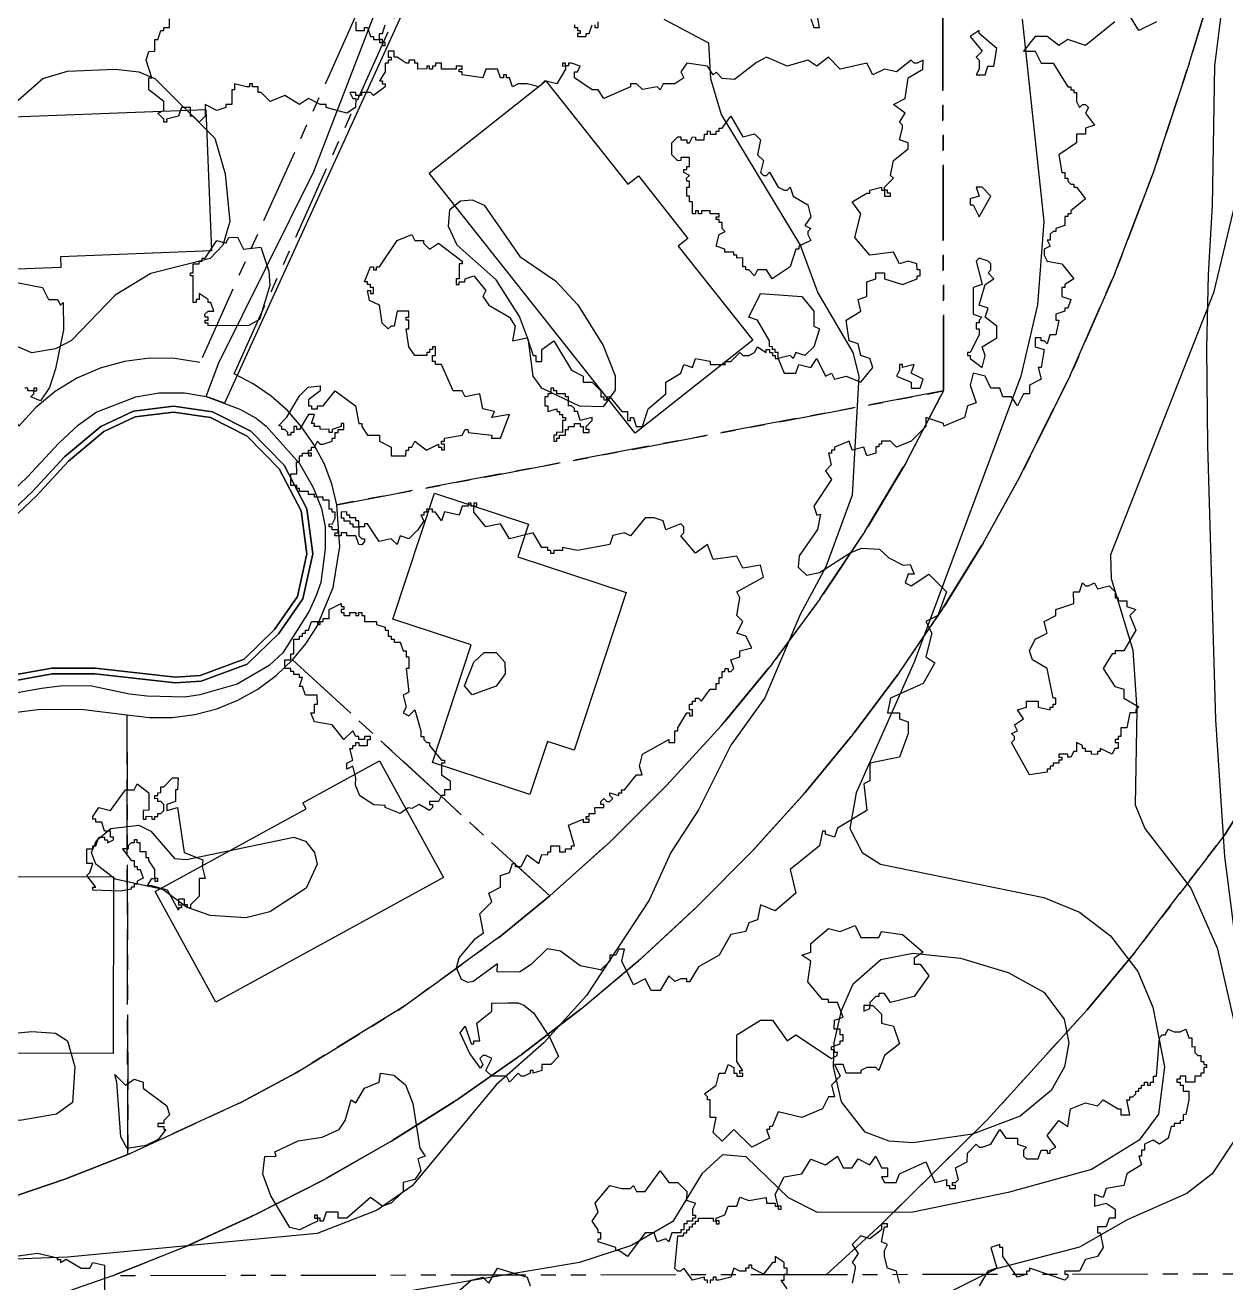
# Model space of a CAD drawing. Header units: metres. Extents: x -550 to 550, y -500 to 950.
# Drawn here: x -361.6 to -260, y -416 to -309.5 of the extents above; entities that cross this region are included whole.
import ezdxf

# ---------------------------------------------------------------- set-up
doc = ezdxf.new("R2010")
doc.units = ezdxf.units.M
doc.header["$LTSCALE"] = 2
doc.linetypes.add('PHANTOM', pattern=[6.35, 3.175, -0.635, 0.635, -0.635, 0.635, -0.635])
for name, color, linetype in [('SITE-BLDG-EXIST', 7, 'CONTINUOUS'), ('SITE-PATH', 84, 'CONTINUOUS'), ('SITE-PROPERTY', 7, 'PHANTOM'), ('SITE-ROAD-CURB', 7, 'CONTINUOUS'), ('SITE-ROAD-PAVED', 7, 'CONTINUOUS'), ('SITE-TREE-CANOPY', 94, 'CONTINUOUS'), ('TOPO-CONTOUR-MAJOR', 8, 'CONTINUOUS'), ('TOPO-CONTOUR-MINOR', 9, 'CONTINUOUS')]:
    doc.layers.add(name, color=color, linetype=linetype)

msp = doc.modelspace()

# ---------------------------------------------------------------- linework, layer by layer
at = {"layer": 'SITE-BLDG-EXIST'}
for points in [[(-310, -344.06), (-327.44, -322.06), (-317.57, -314.23), (-310.63, -322.99), (-309.74, -322.28), (-305.55, -327.58), (-306.37, -328.23), (-300.06, -336.18)], [(-345.87, -328.64), (-358.64, -329.13), (-358.61, -330.03), (-366.85, -330.36), (-366.89, -329.39), (-366.69, -329.38), (-367.15, -317.47), (-346.33, -316.67)], [(-319.95, -354.53), (-310.77, -357.55), (-315.16, -370.9), (-317.44, -370.15), (-318.92, -374.65), (-327.16, -371.94), (-323.88, -361.97), (-330.51, -359.79), (-327, -349.13), (-319.04, -351.75)], [(-350.62, -382.86), (-337.84, -375.86), (-338.13, -375.34), (-331.65, -371.8), (-326.24, -381.67), (-345.5, -392.21)], [(-370.96, -387.98), (-373.49, -387.98), (-373.49, -379.24), (-363.79, -379.25), (-363.8, -381.58), (-354.15, -381.6), (-354.17, -396.55), (-365.78, -396.53), (-365.75, -400.88), (-371.07, -400.75)]]:
    msp.add_lwpolyline(points, close=True, dxfattribs=at)
at = {"layer": 'SITE-PATH'}
for points in [[(-296.2, -252.26), (-312.33, -278.76), (-320.49, -291.73), (-326.28, -301.68), (-329.82, -308.73), (-344.77, -341.53), (-346.32, -340.97), (-345.27, -338.15), (-337.2, -321.92), (-332.11, -308.73), (-328.69, -301.36), (-322.78, -290.74), (-318.57, -283.67), (-298.58, -251.92)], [(-259.26, -386.49), (-260.1, -379.88), (-260.88, -368.31), (-261.55, -345.11), (-261.64, -336.9), (-261.48, -330.62), (-261.15, -324.78), (-260.96, -312.97), (-259.7, -302.78)]]:
    msp.add_lwpolyline(points, dxfattribs=at)
at = {"layer": 'SITE-PROPERTY'}
for points in [[(-257.33, -293.48), (-263.13, -312.76), (-266.07, -321.73), (-269.42, -330.55), (-273.2, -339.19), (-277.39, -347.64), (-280.56, -353.37), (-284, -358.94), (-287.68, -364.34), (-291.6, -369.57), (-295.76, -374.63), (-300.14, -379.48), (-304.75, -384.12), (-309.55, -388.57), (-314.57, -392.79), (-319.76, -396.76), (-325.13, -400.51), (-330.67, -404), (-336.36, -407.25), (-342.19, -410.22), (-348.15, -412.94), (-354.23, -415.37), (-359.82, -417.33)], [(-254, -368.32), (-260.08, -378), (-267.74, -388.01), (-271.77, -392.86), (-280.23, -402.19), (-289.2, -411.04), (-293.86, -415.29), (-354.23, -415.37), (-348.15, -412.94), (-342.19, -410.22), (-336.36, -407.25), (-330.67, -404), (-325.13, -400.51), (-319.76, -396.76), (-314.57, -392.79), (-309.55, -388.57), (-304.75, -384.12), (-300.14, -379.48), (-295.76, -374.63), (-291.6, -369.57), (-287.68, -364.34), (-284, -358.94), (-280.56, -353.37), (-277.39, -347.64), (-273.2, -339.19), (-269.42, -330.55), (-266.07, -321.73), (-263.13, -312.76), (-257.33, -293.48)], [(-363.65, -409.04), (-358.26, -407.19), (-352.94, -405.12), (-343.39, -400.7), (-338.76, -398.23), (-329.8, -392.73), (-321.3, -386.56), (-317.24, -383.23), (-312.16, -378.67), (-307.32, -373.86), (-302.73, -368.82), (-298.39, -363.55), (-294.34, -358.06), (-290.57, -352.39), (-287.09, -346.53), (-283.91, -340.49), (-283.98, -308.65)], [(-253.94, -415.23), (-293.86, -415.29), (-289.2, -411.04), (-280.23, -402.19), (-271.77, -392.86), (-267.74, -388.01), (-260.08, -378), (-254, -368.32)]]:
    msp.add_lwpolyline(points, dxfattribs=at)
for points in [[(-335.24, -350.12), (-335.68, -348.35), (-336.33, -346.64), (-337.19, -345.02), (-338.23, -343.52), (-339.44, -342.15), (-340.81, -340.94), (-342.32, -339.89), (-343.94, -339.04), (-330.29, -308.7), (-283.98, -308.65), (-283.91, -340.49)], [(-377.9, -308.79), (-337.99, -308.73), (-333.64, -308.72), (-346.84, -338.07), (-348.96, -337.74), (-351.1, -337.72), (-353.22, -337.99), (-355.29, -338.56), (-357.25, -339.41), (-359.08, -340.53), (-360.72, -341.9), (-362.16, -343.48)], [(-339, -363.24), (-337.88, -361.88), (-336.93, -360.39), (-335.57, -357.13), (-334.99, -353.64), (-335.24, -350.12), (-283.91, -340.49), (-287.09, -346.53), (-290.57, -352.39), (-294.34, -358.06), (-298.39, -363.55), (-302.73, -368.82), (-307.32, -373.86), (-312.16, -378.67), (-317.24, -383.23)], [(-321.3, -386.56), (-329.8, -392.73), (-338.76, -398.23), (-343.39, -400.7), (-352.94, -405.12), (-353.01, -367.9), (-351.1, -368.13), (-349.18, -368.12), (-347.27, -367.87), (-345.41, -367.38), (-343.62, -366.66), (-341.94, -365.72), (-340.39, -364.58), (-339, -363.24), (-317.24, -383.23)], [(-352.94, -405.12), (-358.26, -407.19), (-363.65, -409.04), (-369.13, -410.65), (-374.66, -412.05), (-374.75, -370.75), (-363.98, -367.86), (-360.33, -367.43), (-356.66, -367.45), (-353.01, -367.9)]]:
    msp.add_lwpolyline(points, close=True, dxfattribs=at)
at = {"layer": 'SITE-ROAD-CURB'}
for points in [[(-364.68, -350.82), (-361.45, -347.77), (-358.79, -344.91), (-357.12, -343.36), (-355.62, -342.28), (-352.27, -340.98), (-350.28, -340.65), (-348.14, -340.66), (-346.3, -340.97), (-343.46, -342.02), (-342.07, -342.79), (-341.24, -343.47), (-338.4, -346.64), (-337.25, -348.65), (-336.54, -350.45), (-336.25, -351.99), (-336.25, -353.86), (-336.6, -356.69), (-337.01, -357.79), (-337.6, -359.13), (-339.81, -362.65), (-340.99, -363.71), (-343.68, -365.31), (-346.84, -366.22), (-348.11, -366.41), (-351.3, -366.31), (-352.8, -366.16), (-356.14, -365.44), (-358.67, -365.47), (-360.24, -365.67), (-364.54, -366.42)], [(-364.15, -351.94), (-361.02, -349.01), (-358.31, -346.06), (-355.23, -343.5), (-352.47, -342.2), (-349.08, -341.77), (-345.78, -342.26), (-342.54, -343.9), (-339.72, -346.78), (-337.78, -350.47), (-337.28, -354.28), (-338.13, -358.08), (-340.16, -361.01), (-342.84, -363.62), (-346.72, -365.04), (-348.9, -365.2), (-355.73, -364.44), (-359.32, -364.43), (-363.54, -365.19)], [(-363.54, -365.19), (-359.32, -364.43), (-355.73, -364.44), (-348.9, -365.2), (-346.72, -365.04), (-342.84, -363.62), (-340.16, -361.01), (-338.13, -358.08), (-337.28, -354.28), (-337.78, -350.47), (-339.72, -346.78), (-342.54, -343.9), (-345.78, -342.26), (-349.08, -341.77), (-352.47, -342.2), (-355.23, -343.5), (-358.31, -346.06), (-361.02, -349.01), (-364.15, -351.94)], [(-363.63, -364.71), (-359.37, -363.94), (-355.7, -363.94), (-348.9, -364.7), (-346.83, -364.56), (-343.1, -363.19), (-340.54, -360.68), (-338.59, -357.88), (-337.78, -354.26), (-338.26, -350.62), (-340.12, -347.07), (-342.84, -344.32), (-345.93, -342.73), (-349.08, -342.27), (-352.33, -342.68), (-354.96, -343.92), (-357.96, -346.42), (-360.67, -349.35), (-363.84, -352.33)]]:
    msp.add_lwpolyline(points, dxfattribs=at)
at = {"layer": 'SITE-ROAD-PAVED'}
msp.add_lwpolyline([(-363.84, -352.33), (-360.67, -349.35), (-357.96, -346.42), (-354.96, -343.92), (-352.33, -342.68), (-349.08, -342.27), (-345.93, -342.73), (-342.84, -344.32), (-340.12, -347.07), (-338.26, -350.62), (-337.78, -354.26), (-338.59, -357.88), (-340.54, -360.68), (-343.1, -363.19), (-346.83, -364.56), (-348.9, -364.7), (-355.7, -363.94), (-359.37, -363.94), (-363.63, -364.71)], dxfattribs=at)
at = {"layer": 'SITE-TREE-CANOPY'}
for points in [[(-295.15, -308.99), (-294.9, -309.74), (-294.4, -309.74), (-294.65, -308.49)], [(-269.41, -309.24), (-271.9, -311.24), (-273.4, -310.74), (-274.16, -311.24), (-275.15, -310.49), (-276.15, -310.49), (-277.16, -311.74), (-276.15, -311.74), (-275.65, -312.74), (-274.65, -312.74), (-273.4, -314.74), (-273.15, -314.74), (-273.15, -314.99), (-272.9, -314.99), (-272.9, -315.23), (-272.65, -315.23), (-272.65, -315.99), (-272.4, -316.49), (-272.15, -316.24), (-271.9, -316.24), (-271.66, -316.49), (-271.9, -316.99), (-271.15, -317.98), (-271.9, -318.24), (-271.9, -318.74), (-272.65, -318.74), (-272.65, -319.48), (-274.15, -320.49), (-273.9, -321.99), (-273.65, -321.99), (-273.65, -322.49), (-273.41, -322.49), (-273.4, -322.74), (-273.15, -322.99), (-272.9, -322.99), (-272.9, -323.24), (-272.66, -323.24), (-271.9, -324.24), (-273.15, -325.23), (-273.15, -325.49), (-273.4, -325.49), (-273.4, -325.73), (-273.65, -325.73), (-273.65, -326.49), (-274.4, -326.73), (-274.4, -326.99), (-274.65, -326.99), (-274.9, -327.23), (-274.9, -327.73), (-275.15, -327.73), (-274.9, -328.24), (-275.4, -328.49), (-275.4, -328.99), (-275.15, -329.49), (-273.9, -329.74), (-272.9, -330.99), (-273.65, -331.49), (-273.65, -331.74), (-273.9, -331.74), (-273.9, -332.49), (-273.15, -332.74), (-273.4, -333.49), (-273.65, -333.49), (-273.65, -333.74), (-274.4, -333.99), (-274.41, -334.49), (-274.15, -334.49), (-274.4, -335.74), (-274.91, -335.74), (-275.15, -336.49), (-275.4, -336.24), (-275.65, -336.24), (-275.65, -335.99), (-276.15, -335.99), (-276.15, -336.74), (-275.4, -336.99), (-275.65, -338.49), (-275.9, -338.49), (-275.66, -339.49), (-276.65, -339.99), (-276.65, -340.74), (-277.15, -340.74), (-277.65, -341.74), (-278.15, -340.99), (-278.9, -340.99), (-279.15, -340.24), (-279.91, -340.24), (-280.4, -339.24), (-281.4, -338.99), (-281.65, -340), (-281.15, -341.49), (-281.9, -341.74), (-282.15, -342.74), (-283.9, -343.48), (-283.91, -343.24), (-285.4, -342.74), (-285.4, -343.49), (-286.65, -344.74), (-287.9, -345.24), (-288.4, -344.74), (-289.15, -344.73), (-289.15, -344.99), (-289.4, -344.99), (-289.4, -345.23), (-289.65, -345.23), (-289.65, -345.74), (-290.41, -345.99), (-290.65, -345.24), (-291.66, -345.49), (-291.9, -344.74), (-293.15, -345.24), (-293.15, -345.49), (-293.4, -345.49), (-293.4, -345.74), (-293.65, -345.74), (-293.41, -346.74), (-293.9, -347.24), (-293.4, -347.99), (-294.9, -350.24), (-294.65, -350.99), (-294.33, -350.91), (-294.59, -352.2), (-296.14, -354.45), (-296.21, -355.41), (-295.5, -356.08), (-294.42, -355.86), (-291.81, -354.19), (-290.86, -353.8), (-289.33, -353.88), (-288.55, -354.61), (-287.34, -355.24), (-286.73, -355.17), (-286.4, -355.98), (-286.9, -355.99), (-287.15, -356.74), (-286.65, -356.99), (-285.15, -355.99), (-283.65, -357.49), (-284.41, -359.49), (-285.4, -359.99), (-284.9, -360.99), (-285.4, -362.99), (-284.65, -363.5), (-285.65, -365.24), (-288.4, -366.49), (-288.65, -367.74), (-287.65, -367.74), (-287.65, -368.24), (-286.9, -368.49), (-286.91, -369.49), (-287.65, -371.49), (-290.15, -371.99), (-290.16, -373.49), (-290.65, -373.74), (-290.4, -375.99), (-292.9, -377.49), (-293.15, -378.24), (-293.9, -377.99), (-293.9, -377.74), (-294.15, -377.74), (-294.4, -378.99), (-296.9, -380.99), (-296.41, -382.99), (-298.15, -384.49), (-299.41, -383.99), (-299.65, -385.24), (-300.4, -385.49), (-300.65, -386.24), (-301.9, -386.49), (-302.9, -388.24), (-304.65, -389.24), (-305.41, -390.49), (-305.65, -390.49), (-305.65, -390.24), (-306.15, -390.24), (-306.66, -390.48), (-307.15, -389.99), (-307.9, -391.24), (-308.65, -391.24), (-309.16, -390.24), (-310.15, -390.74), (-311.15, -388.74), (-310.9, -387.74), (-311.4, -387.74), (-311.65, -388.24), (-312.15, -388.24), (-312.15, -388.74), (-312.9, -389.49), (-312.81, -389.52), (-314.67, -389.14), (-316.33, -387.91), (-317.45, -387.7), (-318.82, -389.04), (-319.81, -389.69), (-321.69, -389.65), (-321.65, -388.98), (-323.72, -390.47), (-324.17, -390.54), (-324.7, -390.29), (-325.12, -389.31), (-324.89, -388.47), (-323.53, -386.83), (-322.83, -386.35), (-323.15, -384.74), (-322.15, -383.74), (-322.4, -382.99), (-321.4, -382.49), (-321.41, -381.49), (-320.65, -381.24), (-320.4, -380.49), (-320.15, -380.49), (-320.15, -380.74), (-319.66, -380.74), (-319.16, -379.74), (-318.15, -380.49), (-317.91, -379.73), (-317.4, -379.74), (-317.4, -379.49), (-317.15, -379.49), (-317.15, -378.99), (-316.4, -378.99), (-316.4, -379.49), (-315.9, -379.49), (-315.9, -379.24), (-315.4, -379.24), (-315.4, -378.99), (-315.15, -378.99), (-315.65, -377.23), (-314.4, -376.74), (-314.4, -376.99), (-313.91, -376.99), (-313.91, -376.74), (-314.15, -376.74), (-314.15, -376.49), (-313.9, -376.49), (-313.9, -376.24), (-313.4, -376.24), (-313.41, -375.74), (-312.65, -375.74), (-312.65, -375.49), (-312.9, -375.49), (-312.9, -375.24), (-312.65, -374.99), (-312.4, -375.24), (-312.15, -375.24), (-311.9, -374.99), (-312.15, -374.74), (-312.15, -374.49), (-311.4, -374.74), (-311.4, -374.49), (-311.15, -374.49), (-311.16, -374.24), (-310.9, -374.24), (-309.9, -372.99), (-309.41, -372.99), (-309.65, -372.24), (-309.4, -371.24), (-307.15, -369.99), (-307.15, -370.24), (-306.66, -370.24), (-306.65, -369.24), (-306.4, -369.24), (-306.4, -368.99), (-305.65, -367.74), (-305.4, -367.74), (-305.4, -367.99), (-305.15, -367.99), (-305.16, -367.49), (-305.4, -367.49), (-305.4, -366.99), (-305.15, -366.99), (-305.15, -366.74), (-304.9, -366.74), (-304.9, -366.49), (-304.66, -366.49), (-304.4, -366.74), (-303.65, -365.74), (-303.15, -365.74), (-303.15, -365.24), (-302.91, -365.24), (-302.9, -364.74), (-302.65, -364.74), (-302.65, -364.24), (-302.41, -364.24), (-302.4, -363.99), (-302.15, -363.99), (-302.15, -364.24), (-301.9, -364.24), (-301.65, -363.99), (-301.91, -363.24), (-301.15, -362.99), (-301.15, -362.49), (-300.15, -362.24), (-300.65, -361.24), (-301.4, -360.99), (-300.9, -359.99), (-301.4, -359.49), (-301.15, -357.99), (-301.41, -357.49), (-299.15, -356.25), (-299.4, -355.24), (-300.9, -355.49), (-301.4, -354.48), (-303.4, -354.74), (-303.9, -353.49), (-304.91, -354.23), (-306.15, -352.74), (-305.9, -352.49), (-305.9, -351.99), (-306.15, -351.74), (-307.4, -352.24), (-307.65, -351.49), (-308.4, -351.24), (-309.15, -351.24), (-310.4, -352.74), (-310.9, -352.49), (-311.91, -352.73), (-312.15, -353.49), (-314.9, -353.99), (-316.15, -353.74), (-316.15, -353.99), (-316.9, -353.98), (-316.9, -354.24), (-317.15, -354.24), (-317.15, -353.98), (-317.4, -354), (-317.4, -353.74), (-317.9, -353.74), (-318.65, -352.49), (-320.65, -352.99), (-321.4, -351.74), (-322.65, -351.99), (-323.65, -350.74), (-323.65, -350.24), (-323.9, -350.24), (-323.9, -349.99), (-324.15, -349.99), (-324.15, -350.24), (-324.65, -350.24), (-324.9, -350.99), (-326.15, -350.73), (-326.4, -351.49), (-326.9, -350.75), (-327.15, -350.74), (-327.15, -350.49), (-327.66, -350.49), (-327.65, -350.74), (-327.9, -350.74), (-327.9, -350.99), (-328.15, -350.99), (-327.9, -351.49), (-328.4, -352.24), (-329.15, -352.99), (-329.9, -352.74), (-330.15, -353.49), (-330.65, -352.99), (-331.66, -353.24), (-332.65, -351.74), (-332.9, -351.74), (-332.9, -351.99), (-333.4, -351.99), (-333.4, -352.74), (-333.15, -352.99), (-332.91, -352.99), (-332.91, -353.24), (-333.15, -353.5), (-333.4, -353.49), (-333.65, -352.74), (-334.4, -352.74), (-334.4, -352.49), (-334.9, -352.49), (-334.9, -352.74), (-335.41, -352.74), (-335.4, -352.49), (-335.15, -352.49), (-335.15, -352.24), (-335.65, -352.23), (-335.65, -351.99), (-335.9, -351.99), (-335.9, -351.74), (-335.65, -351.75), (-335.4, -351.25), (-335.4, -350.74), (-335.66, -350.74), (-335.65, -350.49), (-335.9, -350.49), (-335.9, -349.74), (-336.41, -349.74), (-336.4, -349.49), (-337.15, -349.49), (-337.15, -349.24), (-337.65, -349.24), (-337.65, -348.99), (-338.4, -348.99), (-338.41, -348.74), (-338.65, -348.74), (-338.65, -348.49), (-339.15, -348.49), (-339.16, -347.49), (-338.65, -347.49), (-338.66, -346.49), (-338.4, -346.49), (-338.4, -345.99), (-338.15, -345.99), (-338.16, -345.74), (-337.65, -345.74), (-337.65, -345.49), (-337.4, -345.49), (-337.4, -345.24), (-337.15, -345.24), (-336.9, -344.74), (-336.65, -344.99), (-336.41, -344.99), (-335.65, -344.74), (-335.65, -344.49), (-335.4, -344.49), (-335.4, -343.99), (-335.15, -343.99), (-335.15, -343.74), (-334.66, -343.74), (-334.65, -343.24), (-334.9, -343.24), (-334.9, -343.49), (-335.65, -343.74), (-335.65, -343.99), (-335.91, -343.99), (-335.91, -343.74), (-336.65, -343.73), (-336.65, -343.49), (-337.16, -343.49), (-337.15, -343.24), (-337.4, -343.24), (-337.15, -342.49), (-337.65, -342.49), (-338.41, -343.74), (-338.65, -343.74), (-338.65, -343.49), (-338.9, -343.49), (-338.9, -343.99), (-339.15, -343.99), (-339.15, -344.24), (-339.4, -344.24), (-339.4, -343.99), (-339.66, -343.74), (-339.9, -343.74), (-339.9, -343.49), (-340.15, -343.41), (-339.49, -342.7), (-338.4, -340.9), (-337.68, -340.18), (-336.65, -340.06), (-336.65, -340.49), (-337.65, -341.24), (-337.65, -341.74), (-337.41, -341.74), (-337.4, -341.99), (-336.9, -341.99), (-336.9, -341.74), (-336.4, -341.74), (-335.4, -340.49), (-333.66, -341.74), (-333.4, -343.24), (-333.15, -343.24), (-333.15, -343.49), (-332.65, -344.24), (-331.65, -344.24), (-331.65, -344.74), (-330.65, -345.24), (-330.66, -345.99), (-329.41, -345.99), (-329.4, -345.49), (-329.15, -345.49), (-329.15, -345.24), (-328.91, -345.24), (-328.65, -344.74), (-327.66, -345.49), (-326.65, -344.99), (-326.65, -345.24), (-326.41, -345.24), (-326.41, -345.48), (-326.15, -345.48), (-326.15, -345), (-326.4, -344.99), (-326.4, -344.74), (-326.15, -344.74), (-326.15, -344.49), (-324.66, -344.24), (-324.4, -343.74), (-324.16, -343.74), (-324.15, -343.99), (-322.15, -344.24), (-322.16, -344.49), (-321.4, -344.49), (-320.65, -342.49), (-322.15, -342.74), (-321.9, -342.24), (-322.9, -341.99), (-323.15, -340.74), (-324.4, -340.99), (-324.65, -340.49), (-325.4, -340.49), (-326.4, -338.24), (-326.9, -338.24), (-326.9, -337.99), (-327.15, -337.99), (-327.15, -337.49), (-326.9, -337.49), (-326.9, -336.74), (-327.15, -336.74), (-327.15, -336.98), (-327.41, -336.98), (-327.41, -337.24), (-327.65, -337.24), (-327.65, -337.48), (-328.65, -337.49), (-329.15, -336.74), (-329.4, -335.24), (-329.15, -335.24), (-329.15, -334.49), (-329.4, -334.49), (-329.4, -334.25), (-329.15, -334.23), (-329.15, -333.74), (-330.15, -333.74), (-330.4, -334.99), (-330.65, -334.99), (-330.9, -335.24), (-331.41, -334.74), (-331.65, -333.24), (-332.5, -332.82), (-332.65, -331.99), (-332.41, -331.99), (-332.4, -332.24), (-332.15, -332.24), (-332.15, -331.74), (-332.41, -331.74), (-332.41, -331.49), (-332.65, -331.49), (-332.65, -331.24), (-332.9, -331.24), (-332.4, -329.99), (-332.15, -329.99), (-332.15, -330.24), (-331.9, -330.24), (-331.9, -329.99), (-331.65, -329.99), (-330.15, -327.74), (-328.9, -327.24), (-328.65, -327.74), (-327.91, -327.74), (-327.91, -327.98), (-327.4, -328.49), (-326.66, -327.99), (-324.66, -329.49), (-324.65, -329.74), (-324.9, -329.74), (-324.9, -330.99), (-325.15, -330.99), (-325.15, -331.49), (-324.9, -331.49), (-324.9, -331.24), (-324.41, -331.24), (-324.4, -330.99), (-323.65, -330.74), (-322.65, -331.99), (-322.9, -332.49), (-322.4, -333.24), (-320.65, -334.24), (-320.15, -334.99), (-320.4, -336.24), (-319.15, -335.99), (-318.65, -337.49), (-318.4, -337.49), (-318.4, -337.99), (-317.9, -337.99), (-317.9, -336.99), (-316.9, -336.24), (-315.41, -338.74), (-314.4, -339.24), (-314.4, -339.74), (-313.65, -339.74), (-312.9, -340.49), (-312.9, -340.99), (-312.66, -340.99), (-312.66, -341.24), (-312.4, -341.24), (-312.4, -340.99), (-312.15, -340.99), (-311.15, -342.23), (-310.66, -342.24), (-310.65, -342.99), (-310.4, -342.99), (-310.4, -342.74), (-310.15, -342.74), (-309.91, -343.49), (-309.4, -343.49), (-308.9, -341.99), (-307.4, -340.74), (-307.4, -339.74), (-306.15, -338.99), (-305.9, -338.24), (-305.15, -338.49), (-304.9, -337.74), (-303.65, -337.98), (-303.65, -338.24), (-302.4, -338.24), (-302.4, -337.99), (-301.91, -337.99), (-301.15, -337.24), (-300.9, -337.49), (-300.4, -337.49), (-299.9, -337.24), (-299.65, -336.74), (-298.91, -337.23), (-298.91, -336.99), (-298.65, -336.99), (-298.65, -337.24), (-298.4, -337.24), (-298.4, -337.49), (-298.15, -337.49), (-298.15, -337.74), (-297.9, -337.74), (-297.41, -338.99), (-296.4, -338.98), (-296.15, -338.24), (-295.15, -338.49), (-294.65, -337.74), (-293.9, -339.24), (-293.4, -338.99), (-293.15, -339.49), (-292.15, -339.24), (-290.9, -339.74), (-289.9, -338.49), (-290.16, -337.74), (-290.9, -337.49), (-291.15, -336.49), (-291.9, -336.24), (-292.15, -334.49), (-290.9, -333.74), (-291.15, -332.74), (-290.4, -332.49), (-290.4, -331.24), (-289.65, -330.99), (-289.65, -330.48), (-288.9, -330.49), (-288.9, -330.99), (-287.4, -331.49), (-286.15, -330.99), (-286.15, -330.75), (-285.9, -330.73), (-285.9, -330.24), (-286.15, -330.24), (-286.16, -329.74), (-286.9, -329.49), (-287.65, -329.74), (-288.16, -328.74), (-290.15, -328.99), (-291.41, -327.49), (-290.9, -325.49), (-291.65, -324.49), (-290.4, -323.74), (-290.15, -323.74), (-290.15, -323.49), (-289.15, -323.24), (-289.15, -323.49), (-288.9, -323.49), (-288.9, -323.24), (-288.15, -322.49), (-288.4, -322.24), (-288.15, -320.99), (-286.9, -319.99), (-286.9, -319.49), (-287.65, -319.24), (-287.4, -318.24), (-287.4, -317.98), (-287.65, -317.74), (-287.15, -316.99), (-288.15, -316.24), (-287.15, -315.74), (-286.9, -313.99), (-285.66, -313.24), (-285.65, -312.49), (-286.15, -312.74), (-286.4, -312.74), (-286.65, -312.49), (-287.9, -313.49), (-288.9, -313.24), (-289.9, -313.74), (-290.4, -312.74), (-292.65, -313.24), (-293.65, -312.24), (-294.65, -312.99), (-295.4, -312.49), (-297.15, -312.99), (-298.9, -312.24), (-299.74, -312.69), (-301.61, -314.13), (-302.66, -314.05), (-303.16, -313.5), (-303.4, -313.74), (-303.9, -312.99), (-305.65, -312.74), (-306.15, -313.49), (-305.9, -313.99), (-306.65, -314.49), (-307.65, -314.49), (-307.9, -314.99), (-308.15, -314.74), (-309.4, -314.98), (-309.9, -314.49), (-310.4, -314.49), (-310.4, -314.74), (-312.66, -315.74), (-313.15, -314.99), (-313.65, -314.99), (-315.15, -313.99), (-315.15, -313.49), (-314.9, -313.49), (-314.65, -312.99), (-315.4, -312.74), (-315.65, -312.74), (-315.65, -312.98), (-315.9, -312.98), (-315.9, -313.24), (-316.65, -314.48), (-317.65, -314.24), (-318.15, -314.74), (-319.15, -314.49), (-319.9, -314.49), (-320.4, -314.74), (-320.65, -313.99), (-320.91, -313.99), (-320.9, -313.74), (-321.15, -313.74), (-321.15, -313.99), (-321.4, -313.99), (-321.66, -313.24), (-322.65, -313.24), (-322.9, -313.99), (-324.66, -313.74), (-324.65, -313.49), (-324.9, -313.49), (-324.9, -313.24), (-324.65, -313.24), (-324.65, -312.99), (-325.15, -312.99), (-325.15, -313.24), (-326.4, -313.24), (-326.4, -312.74), (-326.9, -312.74), (-326.9, -312.99), (-327.15, -312.99), (-327.15, -313.24), (-327.4, -313.24), (-327.4, -312.99), (-327.65, -312.99), (-327.65, -313.23), (-328.4, -313.25), (-328.4, -312.74), (-328.65, -312.74), (-328.65, -312.49), (-329.16, -312.49), (-329.16, -312.74), (-329.4, -312.74), (-330.15, -312.24), (-330.4, -312.24), (-330.4, -311.74), (-330.9, -311.74), (-330.9, -312.24), (-330.65, -312.24), (-330.65, -312.49), (-330.9, -312.49), (-330.9, -312.74), (-331.15, -312.74), (-331.15, -313.49), (-331.65, -314.24), (-331.4, -314.24), (-331.41, -314.49), (-331.15, -314.49), (-331.15, -314.74), (-332.15, -315.49), (-332.4, -315.24), (-333.16, -315.24), (-333.16, -315.49), (-333.65, -315.48), (-333.65, -315.24), (-334.15, -315.24), (-333.9, -315.74), (-333.65, -315.74), (-333.66, -316.49), (-334.4, -316.99), (-336.16, -316.49), (-336.16, -316.24), (-336.65, -316.24), (-337.65, -315.74), (-338.4, -316.23), (-339.65, -315.49), (-340.9, -315.99), (-341.65, -315.24), (-341.9, -315.24), (-341.91, -314.74), (-342.4, -314.74), (-342.4, -314.49), (-342.65, -314.49), (-342.65, -314.74), (-342.9, -314.74), (-343.9, -314.49), (-343.9, -314.99), (-344.15, -314.99), (-344.15, -316.24), (-344.65, -316.24), (-344.65, -316.49), (-345.41, -316.74), (-346.4, -316.23), (-346.4, -317.24), (-346.9, -317.74), (-347.4, -317.23), (-347.65, -317.25), (-347.65, -316.49), (-348.4, -316.49), (-348.65, -317.24), (-349.66, -317.49), (-349.65, -317.74), (-349.9, -317.74), (-349.9, -317.49), (-350.4, -316.99), (-349.9, -316.74), (-349.9, -315.99), (-351.15, -314.99), (-351.15, -313.99), (-350.9, -313.99), (-351.4, -312.49), (-351.15, -311.75), (-350.65, -311.73), (-350.65, -310.74), (-350.4, -310.75), (-350.15, -309.99), (-349.9, -309.99), (-349.9, -309.74), (-349.4, -309.73), (-349.4, -308.99)], [(-333.65, -309.24), (-333.65, -309.99), (-332.9, -309.99), (-332.9, -309.73), (-332.65, -309.74), (-332.4, -310.49), (-332.15, -310.49), (-332.15, -310.74), (-331.65, -310.74), (-331.65, -310.24), (-331.4, -310.24), (-331.15, -309.49)], [(-315.15, -309.49), (-315.15, -309.74), (-314.9, -309.74), (-314.9, -309.99), (-314.65, -309.99), (-314.65, -310.24), (-314.9, -310.24), (-314.9, -310.49), (-314.15, -310.49), (-314.15, -310.24), (-313.9, -310.24), (-313.65, -309.49)], [(-313.41, -309.49), (-313.41, -309.74), (-313.15, -309.74), (-313.15, -309.24)], [(-265.9, -309.24), (-267.4, -309.99), (-268.15, -308.74)], [(-362.65, -331.24), (-360.15, -331.74), (-359.65, -332.74), (-358.9, -332.74), (-358.65, -333.24), (-358.41, -333), (-358.38, -335.31), (-359.07, -338.61), (-359.58, -340.19), (-360.34, -341.33), (-361.15, -340.99), (-360.9, -340.74), (-360.9, -340.49), (-361.4, -340.49), (-361.4, -340.24), (-361.65, -340.24)], [(-303.9, -415.99), (-303.9, -415.74), (-304.15, -415.74), (-304.15, -415.49), (-305.15, -415.74), (-305.9, -414.74), (-306.16, -414.99), (-306.4, -414.99), (-306.65, -414.75), (-306.4, -411.99), (-305.91, -411.99), (-305.9, -411.74), (-305.65, -411.74), (-305.65, -411.49), (-305.4, -411.49), (-305.41, -411.24), (-305.15, -411.24), (-305.15, -410.99), (-304.9, -410.99), (-304.9, -410.74), (-304.65, -410.74), (-304.65, -410.49), (-303.4, -410.49), (-303.4, -410.75), (-303.15, -410.73), (-303.15, -410.49), (-302.41, -410.23), (-302.15, -409.49), (-301.4, -409.49), (-301.15, -408.73), (-300.4, -408.99), (-298.91, -408.74), (-298.9, -409.24), (-298.15, -409.24), (-298.16, -409.48), (-297.9, -409.48), (-298.15, -408.49), (-297.4, -406.99), (-295.9, -406.74), (-295.15, -405.5), (-293.9, -405.99), (-292.9, -405.24), (-292.41, -406.24), (-291.65, -406.25), (-291.15, -405.49), (-290.15, -405.99), (-289.65, -405.24), (-289.15, -406.24), (-288.66, -406.24), (-288.65, -406.99), (-289.15, -406.99), (-288.9, -407.49), (-287.91, -407.49), (-287.65, -406.74), (-285.4, -405.74), (-284.65, -407.49), (-283.65, -407.24), (-283.65, -407.74), (-283.4, -407.74), (-283.4, -407.99), (-282.91, -407.99), (-282.91, -407.74), (-283.15, -407.74), (-283.15, -407.49), (-282.9, -407.49), (-282.65, -407.24), (-282.9, -406.23), (-281.91, -405.74), (-281.9, -404.99), (-281.15, -404.24), (-280.9, -404.49), (-280.65, -404.49), (-279.9, -404.24), (-279.16, -402.99), (-278.65, -403.74), (-277.65, -403.74), (-277.65, -404.24), (-276.9, -404.49), (-277.15, -404.74), (-277.15, -405.24), (-276.9, -405.49), (-275.9, -405.49), (-275.65, -404.74), (-275.15, -404.74), (-275.15, -404.99), (-274.9, -404.99), (-274.9, -404.74), (-274.4, -404.49), (-275.15, -403.49), (-274.15, -402.24), (-273.4, -402.74), (-273.16, -401.24), (-271.9, -400.74), (-270.9, -400.99), (-270.4, -400.49), (-269.15, -401.24), (-268.9, -401.24), (-268.9, -401.74), (-268.16, -401.74), (-268.4, -400.49), (-268.15, -400.49), (-268.15, -400.24), (-267.9, -400.24), (-267.65, -399.99), (-267.65, -399.74), (-267.4, -399.74), (-267.4, -399.49), (-267.15, -399.49), (-267.15, -399.24), (-266.9, -399.24), (-266.9, -398.99), (-266.66, -398.99), (-266.65, -399.24), (-266.4, -399.24), (-266.4, -398.99), (-266.15, -398.99), (-266.15, -398.49), (-265.9, -398.49), (-265.65, -395.23), (-265.4, -394.99), (-265.15, -394.99), (-264.9, -394.49), (-264.4, -394.74), (-263.9, -394.74), (-263.4, -394.49), (-263.15, -395.24), (-262.9, -395.24), (-262.9, -396), (-262.66, -395.98), (-262.65, -396.48), (-262.4, -396.74), (-262.15, -396.74), (-262.15, -397.24), (-261.91, -397.24), (-261.9, -397.49), (-261.65, -397.49), (-261.65, -397.74), (-261.9, -397.74), (-261.9, -398.24), (-262.15, -398.24), (-262.15, -398.49), (-262.65, -398.49), (-262.65, -398.99), (-263.4, -398.99), (-263.4, -398.49), (-263.9, -398.49), (-263.9, -398.74), (-264.16, -398.74), (-264.16, -398.99), (-263.9, -398.99), (-263.9, -399.24), (-263.65, -399.24), (-263.65, -399.74), (-263.15, -399.74), (-263.15, -400.49), (-263.4, -401.73), (-263.65, -401.75), (-263.65, -402.23), (-263.9, -402.25), (-263.9, -402.49), (-264.4, -402.49), (-264.4, -402.75), (-264.65, -402.74), (-264.9, -403.73), (-265.65, -404.25), (-266.18, -403.89), (-266.9, -404.25), (-266.9, -404.74), (-267.16, -404.74), (-267.15, -405.24), (-267.4, -405.24), (-267.15, -405.99), (-268.4, -406.74), (-268.66, -407.74), (-270.15, -407.99), (-270.41, -408.74), (-271.15, -408.49), (-271.15, -409.49), (-270.15, -409.24), (-269.4, -409.74), (-269.4, -410.49), (-269.9, -410.49), (-270.15, -411.24), (-270.9, -411.23), (-270.9, -411.74), (-270.66, -411.74), (-270.4, -412.99), (-270.9, -413.74), (-271.9, -413.99), (-272.4, -414.99), (-273.65, -414.99), (-273.65, -415.24), (-273.4, -415.24), (-273.4, -415.49), (-273.65, -415.74), (-276.65, -414.74), (-276.65, -414.99), (-276.9, -414.99), (-276.9, -415.24), (-277.66, -415.49), (-278.9, -413.74), (-278.9, -412.99), (-279.16, -412.99), (-279.15, -412.74), (-279.9, -412.99), (-279.4, -414.74), (-280.16, -414.99), (-280.9, -416.24)], [(-287.65, -415.99), (-287.9, -414.99), (-288.65, -414.74), (-288.9, -413.74), (-288.9, -413.23), (-288.65, -412.73), (-289.16, -412.49), (-288.9, -411.24), (-288.66, -411.24), (-288.65, -410.99), (-289.15, -410.99), (-289.15, -411.49), (-290.15, -412.24), (-290.9, -411.99), (-291.65, -412.74), (-291.15, -413.49), (-291.65, -414.24), (-291.41, -414.49), (-291.4, -414.74), (-291.65, -415.99)], [(-362.21, -413.7), (-360.57, -413.46), (-358.9, -413.85), (-358.91, -413.99), (-358.65, -413.99), (-358.65, -414.24), (-358.15, -413.98), (-356.9, -414.74), (-356.15, -414.74), (-355.9, -414.24), (-354.9, -414.49), (-354.91, -416.74)], [(-297.15, -416.49), (-297.65, -415.74), (-297.41, -415.74), (-297.4, -415.24), (-297.15, -415.24), (-297.15, -414.74), (-297.4, -414.74), (-297.4, -414.24), (-298.15, -413.74), (-298.15, -414.25), (-298.4, -414.24), (-299.15, -415.25), (-300.15, -414.74), (-300.15, -414.49), (-300.4, -414.49), (-300.4, -414.74), (-300.66, -414.74), (-300.65, -414.99), (-301.15, -414.99), (-301.65, -414.74), (-301.9, -415.49), (-302.9, -415.74), (-303.15, -415.74), (-303.15, -415.48), (-303.4, -415.5), (-303.4, -415.74), (-303.65, -415.74), (-303.65, -416)], [(-325.9, -417.49), (-323.9, -415.74), (-322.9, -415.49), (-322.4, -415.99), (-321.66, -414.74), (-319.15, -415.48), (-318.9, -416.24)]]:
    msp.add_lwpolyline(points, dxfattribs=at)
for points in [[(-331.65, -310.99), (-331.4, -310.99), (-331.4, -310.74), (-331.65, -310.74)], [(-280.4, -313.74), (-280.16, -312.99), (-279.65, -312.99), (-279.4, -311.49), (-280.9, -310.24), (-280.9, -309.98), (-281.66, -310.5), (-280.65, -311.74), (-281.15, -312.24), (-280.9, -312.49), (-280.9, -313.24), (-281.15, -313.74)], [(-331.4, -311.24), (-331.16, -311.24), (-331.15, -310.99), (-331.4, -310.99)], [(-315.9, -312.74), (-316.15, -312.74), (-316.15, -313), (-315.9, -312.98)], [(-300.9, -318.99), (-299.91, -318.73), (-299.4, -319.24), (-299.66, -320.49), (-299.15, -320.99), (-299.4, -321.99), (-299.15, -322.24), (-298.9, -322.24), (-298.65, -321.98), (-297.9, -323.24), (-297.4, -323.49), (-297.15, -323.49), (-296.9, -323.24), (-296.65, -323.99), (-295.4, -324.74), (-295.15, -325.74), (-295.65, -326.49), (-295.15, -326.74), (-295.4, -326.99), (-295.4, -327.24), (-295.15, -327.74), (-296.15, -328.24), (-296.15, -328.48), (-296.4, -328.5), (-296.9, -329.99), (-298.41, -331), (-298.9, -330.24), (-299.65, -330.24), (-299.9, -330.74), (-300.4, -330.24), (-300.65, -330.24), (-300.65, -329.99), (-300.9, -329.99), (-300.9, -329.23), (-301.4, -329.24), (-301.4, -328.99), (-301.65, -328.99), (-301.65, -328.74), (-302.41, -328.74), (-302.41, -328.49), (-303.15, -328.24), (-302.9, -327.24), (-302.4, -326.99), (-302.66, -326.74), (-302.65, -326.24), (-302.9, -326.24), (-302.9, -325.99), (-303.15, -325.99), (-303.15, -325.74), (-302.9, -325.74), (-302.9, -325.49), (-303.65, -325.49), (-303.65, -325.24), (-304.4, -325.24), (-304.4, -325.49), (-304.66, -325.49), (-304.66, -325.24), (-304.9, -325.24), (-304.9, -325.49), (-305.15, -325.49), (-305.15, -324.49), (-305.41, -324.49), (-305.4, -323.99), (-305.65, -323.99), (-305.65, -323.24), (-305.4, -323.24), (-305.4, -322.74), (-305.65, -322.74), (-305.66, -322.49), (-305.4, -322.24), (-305.9, -321.99), (-305.9, -321.74), (-305.65, -321.74), (-305.65, -321.49), (-305.4, -321.49), (-305.4, -320.74), (-306.15, -320.74), (-306.15, -320.98), (-306.41, -321), (-306.9, -320.49), (-306.9, -319.49), (-306.4, -318.99), (-306.15, -318.99), (-306.15, -319.24), (-305.65, -319.24), (-305.65, -319.49), (-305.41, -319.49), (-305.15, -318.99), (-304.9, -319), (-304.9, -319.24), (-304.16, -319.24), (-304.15, -318.74), (-303.9, -318.74), (-303.9, -318.48), (-303.66, -318.49), (-303.65, -318.74), (-303.15, -318.74), (-303.15, -318.49), (-302.9, -318.49), (-302.9, -318.24), (-302.65, -318.24), (-301.91, -317.24)], [(-288.9, -323.74), (-288.9, -323.99), (-288.4, -323.99), (-288.4, -323.75), (-288.65, -323.74), (-288.65, -323.49), (-288.9, -323.49)], [(-281.4, -324.74), (-280.9, -325.74), (-279.9, -323.99), (-280.65, -323.24), (-281.15, -323.24), (-280.9, -323.99), (-281.65, -324.24), (-281.65, -324.74)], [(-341.02, -330.35), (-340.92, -331.57), (-341.81, -334.44), (-342.71, -334.96), (-346.15, -334.98), (-346.15, -334.74), (-346.4, -334.74), (-346.4, -334.49), (-346.15, -334.49), (-346.15, -334.24), (-346.4, -334.24), (-346.41, -333.99), (-346.15, -333.74), (-345.65, -333.74), (-345.91, -332.99), (-346.15, -332.99), (-346.15, -332.74), (-346.9, -332.24), (-346.9, -332.74), (-347.16, -332.74), (-347.16, -332.99), (-347.4, -332.99), (-347.41, -330.74), (-347.65, -330.74), (-347.65, -330.49), (-347.4, -330.49), (-347.4, -329.74), (-346.91, -329.74), (-346.9, -329.49), (-346.65, -329.49), (-346.65, -329.24), (-346.4, -329.24), (-345.4, -327.74), (-344.66, -327.99), (-344.4, -327.49), (-343.65, -327.48), (-343.15, -328.49), (-341.69, -328.31)], [(-280.65, -338.49), (-280.4, -337.49), (-280.65, -336.74), (-279.4, -335.99), (-279.4, -334.99), (-280.4, -334.23), (-280.15, -333.49), (-280.9, -333.24), (-280.4, -331.49), (-279.65, -330.99), (-280.15, -330.49), (-279.91, -330.24), (-279.9, -329.74), (-280.15, -329.49), (-280.9, -329.24), (-281.15, -329.5), (-280.65, -331.49), (-281.4, -331.74), (-281.4, -333.99), (-280.66, -334.23), (-280.9, -334.49), (-280.9, -334.73), (-281.15, -334.73), (-281.16, -335.23), (-280.9, -335.24), (-280.9, -335.74), (-281.65, -337.24), (-281.9, -337.24), (-281.9, -337.49), (-281.65, -337.49), (-281.65, -337.74)], [(-297.9, -337.24), (-298.15, -337.24), (-298.15, -336.99), (-298.4, -336.99), (-298.4, -336.74), (-298.65, -336.73), (-298.65, -336.25), (-299.65, -334.49), (-300.4, -334.24), (-299.4, -332.24), (-295.9, -332.49), (-294.9, -333.74), (-294.9, -334.99), (-294.4, -335.24), (-294.9, -336.74), (-295.65, -337.5), (-296.41, -337.24), (-296.65, -337.74), (-296.9, -337.49), (-297.9, -337.74)], [(-286.4, -338.24), (-287.4, -338.49), (-287.4, -338.24), (-287.65, -338.24), (-287.65, -338.74), (-287.9, -339.24), (-286.65, -339.74), (-286.65, -340.24), (-285.9, -340.25), (-285.65, -339.49), (-286.65, -338.99)], [(-360.65, -340.49), (-360.65, -340.24), (-360.9, -340.24), (-360.9, -340.49)], [(-317.15, -340.74), (-317.4, -340.74), (-317.4, -340.99), (-317.66, -340.99), (-317.65, -341.74), (-317.4, -341.74), (-317.4, -342.24), (-316.65, -341.99), (-316.65, -342.24), (-316.4, -342.24), (-316.4, -342.49), (-316.15, -342.49), (-316.15, -342.74), (-315.9, -342.74), (-315.9, -342.98), (-316.16, -342.98), (-316.15, -343.99), (-316.66, -343.98), (-316.66, -344.24), (-316.9, -344.24), (-316.9, -344.74), (-316.65, -344.74), (-316.65, -344.49), (-316.4, -344.49), (-316.4, -344.24), (-315.9, -344.24), (-315.9, -343.74), (-315.65, -343.74), (-315.65, -343.49), (-315.15, -343.49), (-315.15, -343.24), (-314.65, -343.24), (-314.65, -343.49), (-314.4, -343.49), (-314.4, -343.99), (-313.9, -343.99), (-313.9, -343.74), (-314.15, -343.74), (-314.15, -343.49), (-313.66, -342.99), (-313.65, -342.74), (-314.65, -342.99), (-314.9, -342.24), (-315.15, -342.24), (-315.15, -341.98), (-315.4, -341.74), (-315.65, -341.74), (-315.65, -340.99), (-315.9, -340.99), (-315.9, -340.74), (-316.65, -340.74), (-316.65, -340.49), (-316.9, -340.49), (-316.9, -340.24), (-317.15, -340.24)], [(-337.65, -345.99), (-337.4, -345.99), (-337.4, -345.74), (-337.65, -345.74)], [(-323.4, -350.24), (-323.4, -349.99), (-323.65, -349.99), (-323.65, -350.24)], [(-333.4, -351.49), (-333.65, -351.49), (-333.65, -351.24), (-334.15, -351.24), (-334.15, -350.99), (-334.41, -350.99), (-334.41, -350.73), (-334.9, -350.75), (-334.9, -351.23), (-334.65, -351.23), (-334.65, -351.49), (-334.15, -351.49), (-334.15, -351.74), (-333.9, -351.74), (-333.9, -351.99), (-333.4, -351.99)], [(-270.9, -357.24), (-269.9, -356.99), (-269.4, -357.49), (-269.4, -357.99), (-269.15, -357.99), (-269.15, -358.24), (-268.4, -358.24), (-268.41, -358.73), (-267.65, -358.99), (-268.15, -359.49), (-267.65, -360.74), (-268.65, -362.49), (-269.4, -362.49), (-269.4, -362.74), (-269.65, -362.74), (-270.4, -363.99), (-269.41, -365.49), (-268.65, -365.74), (-268.65, -366.49), (-267.4, -367.23), (-267.65, -367.49), (-267.65, -367.73), (-268.15, -367.74), (-268.41, -368.99), (-268.9, -368.99), (-268.91, -369.74), (-269.15, -369.73), (-269.15, -369.99), (-269.4, -369.99), (-269.4, -370.23), (-269.15, -370.24), (-269.15, -370.74), (-269.41, -370.74), (-269.65, -371.24), (-270.66, -370.74), (-270.66, -370.99), (-270.9, -370.99), (-270.9, -371.25), (-271.4, -371.24), (-271.4, -370.99), (-271.9, -370.99), (-271.91, -370.74), (-272.15, -370.74), (-272.15, -370.49), (-272.65, -370.24), (-272.65, -370.99), (-272.9, -370.99), (-273.15, -371.49), (-273.4, -371.49), (-273.4, -371.24), (-274.15, -371.24), (-274.15, -371.49), (-273.9, -371.49), (-273.9, -371.74), (-274.15, -371.74), (-274.15, -371.99), (-274.65, -371.99), (-274.65, -372.24), (-274.9, -372.24), (-274.9, -372.49), (-275.15, -372.49), (-275.15, -372.74), (-276.65, -372.99), (-278.16, -370.25), (-277.9, -369.99), (-277.9, -369.74), (-278.15, -369.49), (-277.66, -369.24), (-277.9, -368.74), (-277.16, -368.24), (-277.65, -367.49), (-276.9, -367.24), (-276.9, -366.74), (-275.9, -366.74), (-275.9, -367.24), (-274.9, -367.49), (-274.9, -367.24), (-274.65, -367.24), (-274.65, -366.99), (-274.4, -366.99), (-274.4, -366.49), (-274.65, -366.49), (-275.15, -363.99), (-276.4, -363.24), (-276.65, -362.49), (-276.15, -361.49), (-275.15, -360.99), (-275.4, -359.99), (-274.4, -359.49), (-274.4, -358.99), (-272.9, -358.49), (-272.91, -357.49), (-272.4, -357.49), (-272.15, -356.74), (-271.9, -356.99), (-271.65, -356.99), (-271.15, -356.74)], [(-329.9, -376.24), (-331.15, -375.75), (-331.15, -375.57), (-332.13, -375.53), (-333.31, -374.75), (-333.67, -373.86), (-333.65, -373.24), (-333.9, -372.24), (-334.4, -372.49), (-334.4, -371.99), (-333.9, -371.74), (-334.15, -370.74), (-333.9, -370.74), (-333.91, -370.49), (-333.65, -370.49), (-333.65, -370.24), (-333.4, -370.24), (-333.4, -370.49), (-332.66, -370.49), (-332.65, -369.99), (-332.4, -369.99), (-332.4, -369.74), (-332.9, -369.74), (-332.9, -369.99), (-333.4, -369.99), (-333.4, -369.74), (-333.65, -369.74), (-333.9, -369.25), (-334.65, -369.99), (-335.65, -368.74), (-337.15, -368.48), (-337.45, -367.74), (-337.15, -367.74), (-337.15, -366.99), (-336.9, -366.99), (-336.91, -366.24), (-337.9, -366.24), (-338.15, -365.49), (-338.4, -365.49), (-338.15, -364.73), (-338.4, -364.75), (-338.4, -364.49), (-338.9, -364.49), (-338.9, -364.24), (-339.15, -364.24), (-339.15, -363.99), (-339.66, -363.99), (-339.65, -363.24), (-339.15, -363.24), (-339.16, -362.74), (-338.9, -362.74), (-338.9, -361.49), (-338.4, -361.49), (-338.4, -361.24), (-338.15, -361.24), (-338.16, -360.99), (-337.9, -360.99), (-337.9, -360.74), (-337.65, -360.74), (-337.4, -359.99), (-336.9, -359.99), (-336.9, -360.24), (-336.65, -360.24), (-336.65, -359.99), (-336.41, -359.99), (-336.41, -359.74), (-335.9, -359.74), (-335.91, -358.99), (-334.9, -358.49), (-334.9, -358.74), (-334.65, -358.74), (-334.66, -358.99), (-334.9, -358.99), (-334.9, -359.24), (-334.66, -359.24), (-334.65, -359.49), (-334.15, -359.49), (-334.15, -359.24), (-333.65, -359.23), (-333.65, -359.49), (-333.4, -359.49), (-333.41, -359.23), (-333.15, -359.23), (-333.15, -359.49), (-332.9, -359.49), (-332.9, -359.99), (-331.9, -359.99), (-331.9, -360.24), (-331.15, -360.49), (-331.15, -360.74), (-330.9, -360.74), (-330.9, -361.24), (-330.66, -361.24), (-330.66, -361.49), (-330.4, -361.49), (-330.4, -361.74), (-329.9, -361.74), (-329.65, -362.49), (-329.4, -362.49), (-329.4, -362.99), (-329.15, -362.99), (-329.15, -363.99), (-329.4, -363.99), (-329.15, -365.99), (-329.65, -366.24), (-329.4, -367.24), (-329.65, -367.74), (-329.15, -367.99), (-328.66, -367.49), (-328.15, -369.24), (-328.15, -369.74), (-327.9, -369.74), (-327.9, -369.99), (-327.65, -370.24), (-327.4, -370.24), (-327.4, -370.49), (-326.4, -371.74), (-326.15, -371.74), (-326.15, -371.99), (-326.4, -371.99), (-326.4, -372.99), (-325.65, -373.49), (-325.65, -374.24), (-326.15, -374.24), (-326.15, -374.74), (-326.4, -374.74), (-326.65, -375.24), (-327.4, -375.24), (-327.4, -375.49), (-327.15, -375.49), (-327.15, -375.74), (-327.4, -376), (-328.3, -375.49), (-328.91, -375.82), (-329.21, -375.78)], [(-350.65, -380.99), (-351.15, -380.24), (-351.15, -379.99), (-351.4, -379.99), (-351.4, -379.49), (-351.9, -379.49), (-351.9, -378.74), (-352.15, -378.74), (-352.15, -378.49), (-352.4, -378.49), (-352.4, -378.74), (-352.65, -378.74), (-352.9, -378.99), (-352.9, -379.24), (-353.4, -379.24), (-352.65, -380.24), (-352.4, -380.24), (-352.4, -380.74), (-352.15, -380.74), (-352.15, -380.99), (-351.9, -380.99), (-351.65, -381.73), (-352.15, -381.99), (-352.15, -382.23), (-352.4, -382.23), (-352.4, -382.49), (-352.65, -382.49), (-352.65, -382.65), (-353.57, -382.82), (-355.91, -382.75), (-355.9, -382.49), (-355.65, -382.49), (-356.4, -381.49), (-356.15, -381.24), (-355.9, -380.49), (-356.4, -380.49), (-356.4, -379.24), (-355.9, -379.24), (-355.9, -378.99), (-355.65, -378.99), (-355.4, -378.24), (-354.9, -378.24), (-354.9, -378.49), (-354.65, -378.49), (-354.65, -378.74), (-354.15, -378.49), (-354.15, -378.24), (-354.4, -378.24), (-354.4, -377.74), (-354.9, -377.74), (-355.15, -376.99), (-355.65, -376.99), (-355.65, -376.73), (-355.9, -376.73), (-355.9, -376.49), (-355.4, -375.75), (-354.4, -375.99), (-353.15, -374.24), (-352.4, -374.24), (-352.15, -373.74), (-351.15, -374.49), (-351.16, -375.98), (-351.65, -375.99), (-351.65, -376.74), (-351.4, -376.74), (-351.4, -376.48), (-350.9, -376.49), (-350.9, -376.74), (-350.65, -376.74), (-350.65, -376.49), (-350.4, -376.49), (-350.4, -376.24), (-350.15, -376.24), (-349.9, -375.99), (-349.9, -375.49), (-350.15, -375.24), (-350.4, -375.24), (-350.4, -374.98), (-350.66, -375), (-350.65, -374.74), (-350.4, -374.74), (-350.4, -374.5), (-350.16, -374.48), (-350.16, -373.99), (-349.9, -374), (-349.15, -373.24), (-348.69, -373.24), (-348.73, -374.24), (-348.91, -374.24), (-348.9, -375.24), (-349.65, -375.49), (-349.65, -375.99), (-348.75, -375.74), (-348.18, -379.55), (-346.58, -380.17), (-346.65, -380.74), (-346.4, -381.74), (-346.9, -381.74), (-346.9, -383.24), (-347.65, -383.99), (-347.65, -384.24), (-347.9, -384.24), (-347.9, -383.99), (-348.15, -383.99), (-348.15, -383.49), (-348.65, -383.49), (-348.65, -383.99), (-348.4, -383.99), (-348.4, -384.24), (-348.65, -384.24), (-348.65, -384.44), (-349.57, -382.74), (-351.01, -382.34), (-351.29, -382.39), (-350.9, -381.74), (-350.65, -381.74)], [(-350.65, -381.99), (-350.4, -381.99), (-350.4, -381.74), (-350.65, -381.74)], [(-289.9, -392.49), (-289.15, -393.24), (-289.15, -393.99), (-288.15, -394.24), (-287.65, -395.74), (-288.9, -396.74), (-289.4, -397.99), (-289.65, -397.74), (-290.4, -397.74), (-290.91, -397.99), (-290.91, -398.24), (-292.15, -398.24), (-292.4, -397.49), (-293.15, -397.49), (-292.65, -398.49), (-293.4, -399.23), (-293.15, -400.24), (-293.65, -400.24), (-294.15, -401.24), (-295.9, -401.99), (-297.91, -401.49), (-298.41, -402.74), (-298.65, -402.74), (-298.65, -402.99), (-298.9, -402.99), (-298.65, -403.74), (-300.15, -404.49), (-301.65, -402.99), (-302.65, -403.99), (-303.4, -403.24), (-303.15, -401.99), (-303.65, -401.99), (-303.65, -400.49), (-303.9, -400.49), (-303.9, -400.24), (-304.15, -399.99), (-303.16, -399.24), (-302.9, -398.24), (-302.4, -398.24), (-302.15, -397.49), (-301.65, -397.74), (-301.65, -398.24), (-301.41, -398.24), (-301.4, -398.49), (-300.9, -398.49), (-300.9, -398.23), (-301.15, -398.25), (-301.15, -397.99), (-300.9, -397.99), (-301.4, -397.24), (-301.4, -394.99), (-299.4, -393.74), (-298.4, -393.74), (-297.15, -395.49), (-296.4, -394.99), (-293.4, -396.99), (-292.91, -396.74), (-292.9, -396.49), (-293.15, -396.49), (-293.15, -396.24), (-293.4, -396.24), (-293.4, -395.99), (-292.65, -395.74), (-292.65, -395.49), (-292.4, -395.49), (-292.4, -394.99), (-292.65, -394.99), (-292.65, -394.49), (-293.16, -394.49), (-293.15, -393.74), (-292.4, -393.49), (-292.9, -392.24), (-293.65, -392.24), (-293.65, -391.99), (-294.15, -391.99), (-295.4, -390.49), (-295.15, -388.74), (-295.9, -388.24), (-295.15, -387.99), (-295.15, -387.24), (-293.65, -385.99), (-292.65, -386.24), (-291.4, -385.74), (-290.9, -386.74), (-289.4, -386.74), (-289.15, -386.24), (-287.4, -386.5), (-285.65, -387.99), (-286.4, -388.49), (-286.41, -388.99), (-285.9, -388.99), (-285.15, -389.99), (-286.4, -391.74), (-288.4, -392.24), (-288.9, -391.49), (-289.4, -391.49), (-289.4, -391.74), (-289.65, -391.74), (-290.15, -392.24), (-290.15, -392.49)], [(-320.77, -392.27), (-319.91, -392.28), (-319.42, -392.47), (-318.6, -393.12), (-317.22, -395.21), (-316.49, -396.82), (-317.15, -397.49), (-317.9, -397.49), (-317.9, -397.99), (-318.65, -398.24), (-318.65, -397.99), (-318.9, -397.99), (-318.9, -398.24), (-319.4, -398.49), (-319.65, -398.49), (-319.9, -398.24), (-320.65, -398.99), (-320.9, -398.49), (-322.15, -398.49), (-322.65, -397.99), (-322.15, -396.99), (-322.66, -396.74), (-322.9, -396.74), (-323.15, -396.99), (-322.9, -397.49), (-323.11, -397.79), (-323.99, -396.55), (-324.82, -394.81), (-324.4, -394.24), (-323.9, -395.74), (-323.65, -395.74), (-323.65, -395.49), (-323.15, -395.49), (-323.4, -393.99), (-322.15, -392.99), (-322.15, -392.31)], [(-290.65, -392.49), (-290.65, -392.99), (-290.15, -392.74), (-290.15, -392.49)], [(-350.38, -403.85), (-351.41, -404.34), (-352.99, -404.59), (-353.53, -403.62), (-353.86, -398.98), (-354.05, -398.34), (-353.15, -399.24), (-352.4, -398.74), (-351.65, -398.99), (-351.65, -399.49), (-349.65, -400.99), (-349.4, -401.74), (-349.9, -402.24), (-349.9, -402.49), (-350.41, -402.49), (-350.41, -402.74), (-349.9, -402.74), (-349.9, -402.99), (-349.72, -402.99)], [(-336.9, -410.74), (-338.4, -411.49), (-339.23, -411.29), (-340.85, -408.62), (-341.51, -406.78), (-341.35, -405.28), (-340.4, -405.24), (-340.49, -404.88), (-338.52, -403.96), (-336.49, -403.64), (-335.07, -403), (-334.54, -402.24), (-334.05, -400.48), (-333.65, -400.74), (-332.9, -399.49), (-331.66, -398.99), (-331.57, -398.23), (-330.42, -398.41), (-329.45, -399.22), (-328.83, -400.79), (-328.22, -404.57), (-327.77, -405.24), (-328.41, -405.49), (-328.15, -406.5), (-328.65, -407.24), (-329.65, -407.49), (-329.65, -408.24), (-330.65, -409.24), (-331.4, -409.49), (-332.4, -408.74), (-334.4, -410.49), (-335.15, -410.49), (-335.15, -409.99), (-336.15, -409.99), (-336.41, -410.74), (-336.65, -410.74), (-336.65, -410.49), (-336.9, -410.49)], [(-307.15, -407.49), (-306.4, -407.49), (-305.65, -408.24), (-305.66, -408.98), (-304.9, -409.24), (-305.15, -409.74), (-305.15, -410.24), (-304.91, -410.24), (-304.9, -410.49), (-305.15, -410.49), (-305.15, -410.74), (-305.65, -410.74), (-305.65, -410.99), (-305.9, -410.99), (-305.9, -411.49), (-306.15, -411.49), (-306.15, -411.74), (-306.9, -411.74), (-307.15, -412.49), (-307.4, -412.24), (-308.15, -412.49), (-308.41, -411.74), (-309.15, -411.74), (-310.66, -413.74), (-311.4, -413.24), (-311.65, -413.24), (-311.65, -412.99), (-313.15, -412.49), (-313.15, -412.24), (-312.9, -412.24), (-312.9, -411.74), (-313.15, -411.74), (-313.15, -411.49), (-313.65, -410.74), (-313.15, -409.99), (-313.4, -409.24), (-312.15, -407.74), (-311.15, -407.99), (-310.4, -407.99), (-310.16, -407.74), (-309.9, -408.24), (-309.15, -408.23), (-307.9, -406.49)], [(-297.9, -409.74), (-297.65, -409.74), (-297.65, -409.49), (-297.9, -409.48)], [(-336.9, -410.24), (-337.15, -410.24), (-337.15, -410.49), (-336.9, -410.49)], [(-303.15, -410.99), (-302.9, -410.99), (-302.9, -410.73), (-303.15, -410.73)]]:
    msp.add_lwpolyline(points, close=True, dxfattribs=at)
at = {"layer": 'TOPO-CONTOUR-MAJOR'}
for points in [[(-360.13, -314.05), (-358.05, -313.41), (-354.02, -313.26), (-352, -313.47), (-350.65, -314.05), (-345.58, -319.09), (-344.71, -322.11), (-344.32, -326.14), (-344.89, -328.16), (-345.96, -329.27), (-351, -330.54), (-354.02, -332.38), (-357.7, -336.22), (-359.06, -336.92), (-361.07, -337.25), (-363.5, -336.22), (-364.64, -334.2), (-363.56, -328.16), (-365.1, -322.52), (-365.39, -320.1), (-364.76, -318.08)], [(-325.69, -325.14), (-324.8, -324.39), (-323.79, -324.31), (-322.78, -324.77), (-319.76, -329.1), (-316.74, -331.18), (-314.85, -333.2), (-312.71, -336.65), (-311.7, -339.2), (-311.7, -340.43), (-312.71, -341.83), (-314.72, -341.78), (-317.9, -340.25), (-318.65, -339.24), (-319.04, -336.22), (-319.8, -334.2), (-321.78, -331.08), (-325.06, -328.16), (-325.81, -326.58)], [(-323.65, -363.43), (-322.78, -362.63), (-321.78, -362.63), (-321.04, -363.43), (-321.01, -364.43), (-321.78, -365.46), (-323.79, -366.22), (-324.46, -365.44)], [(-354.38, -377.53), (-352, -377.25), (-351, -377.75), (-348.98, -380.06), (-347.97, -380.14), (-338.9, -378.26), (-337.9, -378.58), (-337.13, -379.55), (-336.91, -380.55), (-337.85, -382.57), (-340.92, -384.57), (-342.94, -385.07), (-345.96, -384.88), (-347.97, -384.17), (-349.99, -382.67), (-354.02, -381.82), (-355.65, -380.55), (-356, -379.55), (-355.6, -378.54)], [(-365, -395.67), (-363.09, -394.91), (-361.07, -394.69), (-359.06, -394.84), (-358.05, -395.48), (-357.42, -397.68), (-357.62, -400.71), (-358.98, -401.71), (-362.08, -402.23), (-365.23, -401.71), (-366.19, -400.71), (-366.63, -398.69), (-366.11, -396.97)]]:
    msp.add_lwpolyline(points, close=True, dxfattribs=at)
at = {"layer": 'TOPO-CONTOUR-MINOR'}
for points in [[(-307.58, -309.01), (-303.8, -311.03), (-303.62, -314.05), (-302.72, -317.08), (-296.05, -328.16), (-294.56, -332.19), (-291.6, -337.23), (-291.07, -339.24), (-291.65, -349.32), (-293.87, -355.36), (-296.05, -359.4), (-299.03, -366.45), (-301.9, -370.48), (-304.65, -375.95), (-306.98, -379.55), (-308.81, -383.58), (-314.12, -391.64), (-317.75, -395.67), (-321.78, -399.22), (-328.88, -407.76), (-331.85, -409.81), (-336.92, -411.79), (-358.05, -413.8), (-378.2, -414.57)], [(-277.27, -309.01), (-275.42, -326.14), (-275.97, -333.2), (-277.36, -339.24), (-286.4, -363.43), (-291.3, -374.51), (-291.83, -377.53), (-290.81, -379.55), (-289.24, -380.55), (-275.43, -383.35), (-272.4, -384.6), (-269.78, -386.6), (-267.47, -389.62), (-266.2, -392.65), (-265.22, -397.68), (-265.72, -401.71), (-267.36, -403.9), (-271.39, -406.39), (-278.45, -408.33), (-286.51, -409.98), (-294.57, -410.01), (-297.04, -408.77), (-300.62, -405.3), (-302.63, -405.13), (-304.38, -406.75), (-306.82, -410.78), (-310.32, -412.8), (-314.72, -414.24), (-330.84, -416.96)], [(-258.42, -321.11), (-261.06, -332.19), (-269.78, -354.36), (-269.74, -356.37), (-267.9, -362.42), (-267.55, -367.46), (-267.71, -375.52), (-266.89, -377.53), (-262.99, -382.57), (-260.77, -387.61), (-258.69, -396.68)], [(-259.19, -403.73), (-261.17, -406.75), (-263.33, -408.41), (-268.37, -410.64), (-272.4, -412.96), (-279.46, -414.79), (-287.56, -418.84)]]:
    msp.add_lwpolyline(points, dxfattribs=at)
msp.add_lwpolyline([(-289.23, -388.62), (-286.51, -388.06), (-282.48, -388.5), (-278.45, -389.7), (-275.43, -391.38), (-273.72, -393.65), (-273.32, -395.67), (-273.69, -397.68), (-274.8, -399.7), (-277.44, -401.87), (-281.47, -403.4), (-286.51, -404.13), (-288.52, -403.98), (-290.54, -403.21), (-292.55, -400.64), (-293.23, -397.68), (-293.18, -395.67), (-292.55, -392.92), (-291.55, -390.67)], close=True, dxfattribs=at)

doc.saveas('drawing.dxf')
